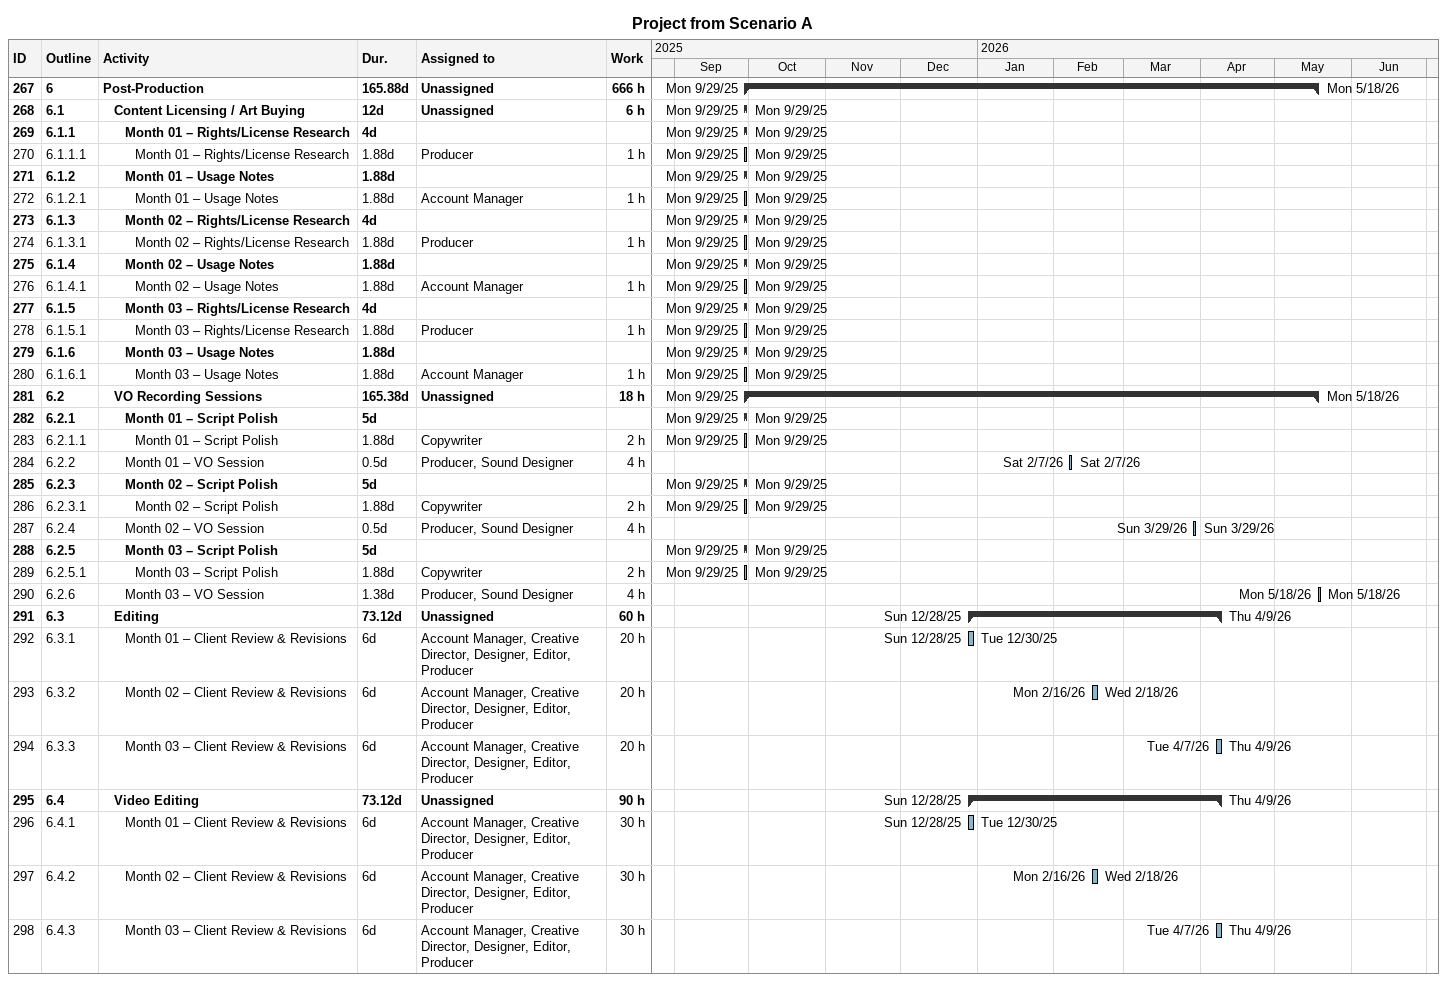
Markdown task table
Project from Scenario A

| ID | WBS | Task | Duration | Start | Finish | Resources | Work (h) |
|---|---|---|---|---|---|---|---|
| 267 | 6 | **Post-Production** | 165.88d | 2025-09-29 | 2026-05-18 | Unassigned | 666 |
| 268 | 6.1 | **Content Licensing / Art Buying** | 12d | 2025-09-29 | 2025-09-29 | Unassigned | 6 |
| 269 | 6.1.1 | **Month 01 – Rights/License Research** | 4d | 2025-09-29 | 2025-09-29 |  |  |
| 270 | 6.1.1.1 | Month 01 – Rights/License Research | 1.88d | 2025-09-29 | 2025-09-29 | Producer | 1 |
| 271 | 6.1.2 | **Month 01 – Usage Notes** | 1.88d | 2025-09-29 | 2025-09-29 |  |  |
| 272 | 6.1.2.1 | Month 01 – Usage Notes | 1.88d | 2025-09-29 | 2025-09-29 | Account Manager | 1 |
| 273 | 6.1.3 | **Month 02 – Rights/License Research** | 4d | 2025-09-29 | 2025-09-29 |  |  |
| 274 | 6.1.3.1 | Month 02 – Rights/License Research | 1.88d | 2025-09-29 | 2025-09-29 | Producer | 1 |
| 275 | 6.1.4 | **Month 02 – Usage Notes** | 1.88d | 2025-09-29 | 2025-09-29 |  |  |
| 276 | 6.1.4.1 | Month 02 – Usage Notes | 1.88d | 2025-09-29 | 2025-09-29 | Account Manager | 1 |
| 277 | 6.1.5 | **Month 03 – Rights/License Research** | 4d | 2025-09-29 | 2025-09-29 |  |  |
| 278 | 6.1.5.1 | Month 03 – Rights/License Research | 1.88d | 2025-09-29 | 2025-09-29 | Producer | 1 |
| 279 | 6.1.6 | **Month 03 – Usage Notes** | 1.88d | 2025-09-29 | 2025-09-29 |  |  |
| 280 | 6.1.6.1 | Month 03 – Usage Notes | 1.88d | 2025-09-29 | 2025-09-29 | Account Manager | 1 |
| 281 | 6.2 | **VO Recording Sessions** | 165.38d | 2025-09-29 | 2026-05-18 | Unassigned | 18 |
| 282 | 6.2.1 | **Month 01 – Script Polish** | 5d | 2025-09-29 | 2025-09-29 |  |  |
| 283 | 6.2.1.1 | Month 01 – Script Polish | 1.88d | 2025-09-29 | 2025-09-29 | Copywriter | 2 |
| 284 | 6.2.2 | Month 01 – VO Session | 0.5d | 2026-02-07 | 2026-02-07 | Producer, Sound Designer | 4 |
| 285 | 6.2.3 | **Month 02 – Script Polish** | 5d | 2025-09-29 | 2025-09-29 |  |  |
| 286 | 6.2.3.1 | Month 02 – Script Polish | 1.88d | 2025-09-29 | 2025-09-29 | Copywriter | 2 |
| 287 | 6.2.4 | Month 02 – VO Session | 0.5d | 2026-03-29 | 2026-03-29 | Producer, Sound Designer | 4 |
| 288 | 6.2.5 | **Month 03 – Script Polish** | 5d | 2025-09-29 | 2025-09-29 |  |  |
| 289 | 6.2.5.1 | Month 03 – Script Polish | 1.88d | 2025-09-29 | 2025-09-29 | Copywriter | 2 |
| 290 | 6.2.6 | Month 03 – VO Session | 1.38d | 2026-05-18 | 2026-05-18 | Producer, Sound Designer | 4 |
| 291 | 6.3 | **Editing** | 73.12d | 2025-12-28 | 2026-04-09 | Unassigned | 60 |
| 292 | 6.3.1 | Month 01 – Client Review & Revisions | 6d | 2025-12-28 | 2025-12-30 | Account Manager, Creative Director, Designer, Editor, Producer | 20 |
| 293 | 6.3.2 | Month 02 – Client Review & Revisions | 6d | 2026-02-16 | 2026-02-18 | Account Manager, Creative Director, Designer, Editor, Producer | 20 |
| 294 | 6.3.3 | Month 03 – Client Review & Revisions | 6d | 2026-04-07 | 2026-04-09 | Account Manager, Creative Director, Designer, Editor, Producer | 20 |
| 295 | 6.4 | **Video Editing** | 73.12d | 2025-12-28 | 2026-04-09 | Unassigned | 90 |
| 296 | 6.4.1 | Month 01 – Client Review & Revisions | 6d | 2025-12-28 | 2025-12-30 | Account Manager, Creative Director, Designer, Editor, Producer | 30 |
| 297 | 6.4.2 | Month 02 – Client Review & Revisions | 6d | 2026-02-16 | 2026-02-18 | Account Manager, Creative Director, Designer, Editor, Producer | 30 |
| 298 | 6.4.3 | Month 03 – Client Review & Revisions | 6d | 2026-04-07 | 2026-04-09 | Account Manager, Creative Director, Designer, Editor, Producer | 30 |
